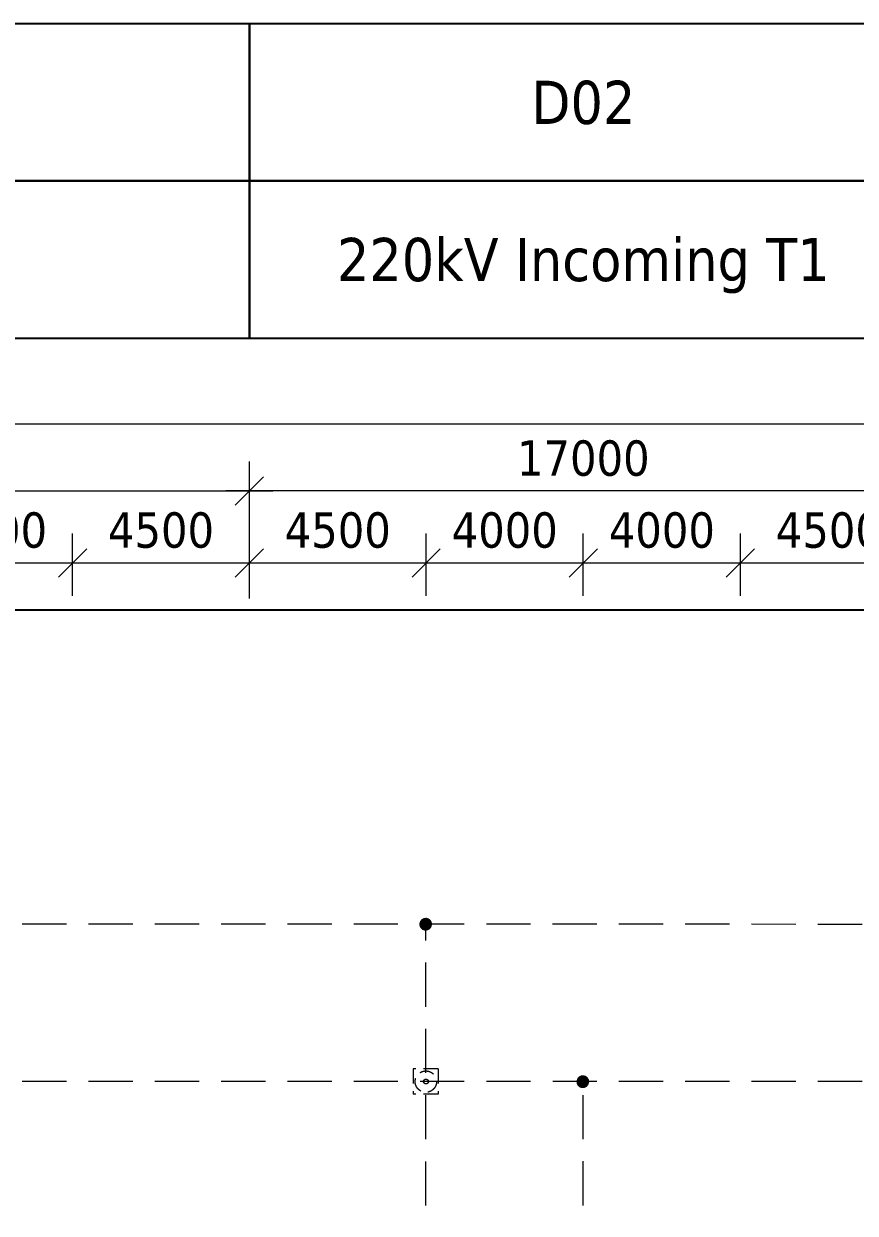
# Model space of a CAD drawing. Header units: millimetres. Extents: x 37084 to 180780, y -153145 to -16322.
# Drawn here: x 58941 to 80105, y -46598 to -16322 of the extents above; entities that cross this region are included whole.
import ezdxf
from ezdxf.enums import TextEntityAlignment as Align

# ---------------------------------------------------------------- set-up
doc = ezdxf.new("R2010")
doc.units = ezdxf.units.MM
doc.header["$MEASUREMENT"] = 0
for name, pattern in [('DASHED2', [0.375, 0.25, -0.125]), ('HIDDEN', [0.375, 0.25, -0.125]), ('NDK - Tang 2$0$CONTINU', [0])]:
    doc.linetypes.add(name, pattern=pattern)
for name, color, linetype, lineweight in [('00', 5, 'Continuous', 9), ('00 Hang rao mo rong', 8, 'FENCELINE2', 25), ('0_Kich thuoc', 1, 'Continuous', 20)]:
    doc.layers.add(name, color=color, linetype=linetype, lineweight=lineweight)
doc.layers.add('0_Ghi_chu', color=255, linetype='Continuous')
doc.layers.add('1_Tuonglai', color=6, linetype='HIDDEN')
doc.styles.add('Tahoma-R', font='tahoma.ttf')
doc.styles.add('Tohama-R', font='tahoma.ttf')
doc.linetypes.add('FENCELINE2', pattern='A,0.25,-0.1,[132,ltypeshp.shx,S=0.1,R=0,X=-0.1,Y=0],-0.1,1', length=1.45)
doc.dimstyles.new('DIM 600', dxfattribs={"dimscale": 600, "dimtxt": 1.5, "dimasz": 1.2, "dimexe": 1.25, "dimexo": 0.6, "dimgap": 0.6, "dimtad": 1, "dimdec": 0, "dimzin": 0, "dimdsep": 46, "dimtxsty": 'Tohama-R', "dimblk": 'OBLIQUE', "dimcen": 0, "dimdle": 1, "dimclrt": 1, "dimadec": 0, "dimazin": 0, "dimtfac": 1, "dimtdec": 0, "dimtmove": 0, "dimatfit": 3, "dimldrblk": 'OBLIQUE', "dimfxl": 1, "dimtolj": 1, "dimtzin": 0, "dimlwd": 18, "dimlwe": 18, "dimarcsym": 0})

# ---------------------------------------------------------------- blocks, each defined once
blk = doc.blocks.new('_OBLIQUE')
at = {"color": 0, "linetype": 'ByBlock', "ltscale": 200}
blk.add_line((-0.5, -0.5), (0.5, 0.5), dxfattribs=at)
blk = doc.blocks.new('*D32')
at = {"layer": '0_Kich thuoc', "color": 0, "linetype": 'NDK - Tang 2$0$CONTINU', "lineweight": 18}
for p, q in [((64684, -30755), (64684, -27464)), ((81684, -30755), (81684, -27464)), ((82284, -28214), (64084, -28214))]:
    blk.add_line(p, q, dxfattribs=at)
at = {"layer": 'Defpoints', "color": 0, "lineweight": 20}
for p in [(64684, -28214), (64684, -31115), (81684, -31115)]:
    blk.add_point(p, dxfattribs=at)
at = {"layer": '0_Kich thuoc', "color": 0, "lineweight": 18, "xscale": 720, "yscale": 720, "zscale": 720, "rotation": 180}
blk.add_blockref('_OBLIQUE', (64684, -28214), dxfattribs=at)
at = {"layer": '0_Kich thuoc', "color": 0, "lineweight": 18, "xscale": 720, "yscale": 720, "zscale": 720}
blk.add_blockref('_OBLIQUE', (81684, -28214), dxfattribs=at)
at = {"layer": '0_Kich thuoc', "color": 1, "insert": (73184, -27385), "char_height": 900, "attachment_point": 5, "style": 'Tahoma-R'}
blk.add_mtext('\\A1;17000', dxfattribs=at)
blk = doc.blocks.new('*D49')
at = {"layer": '0_Kich thuoc', "color": 0, "linetype": 'NDK - Tang 2$0$CONTINU', "lineweight": 18}
for p, q in [((64684, -30884), (64684, -29294)), ((69184, -30884), (69184, -29294)), ((64084, -30044), (69784, -30044))]:
    blk.add_line(p, q, dxfattribs=at)
at = {"layer": 'Defpoints', "color": 0, "lineweight": 20}
for p in [(69184, -30044), (64684, -31244), (69184, -31244)]:
    blk.add_point(p, dxfattribs=at)
at = {"layer": '0_Kich thuoc', "color": 0, "lineweight": 18, "xscale": 720, "yscale": 720, "zscale": 720, "rotation": 180}
blk.add_blockref('_OBLIQUE', (64684, -30044), dxfattribs=at)
at = {"layer": '0_Kich thuoc', "color": 0, "lineweight": 18, "xscale": 720, "yscale": 720, "zscale": 720}
blk.add_blockref('_OBLIQUE', (69184, -30044), dxfattribs=at)
at = {"layer": '0_Kich thuoc', "color": 1, "insert": (66934, -29216), "char_height": 900, "attachment_point": 5, "style": 'Tahoma-R'}
blk.add_mtext('\\A1;4500', dxfattribs=at)
blk = doc.blocks.new('*D50')
at = {"layer": '0_Kich thuoc', "color": 0, "linetype": 'NDK - Tang 2$0$CONTINU', "lineweight": 18}
for p, q in [((69184, -30884), (69184, -29294)), ((73184, -30884), (73184, -29294)), ((68584, -30044), (73784, -30044))]:
    blk.add_line(p, q, dxfattribs=at)
at = {"layer": 'Defpoints', "color": 0, "lineweight": 20}
for p in [(73184, -30044), (69184, -31244), (73184, -31244)]:
    blk.add_point(p, dxfattribs=at)
at = {"layer": '0_Kich thuoc', "color": 0, "lineweight": 18, "xscale": 720, "yscale": 720, "zscale": 720, "rotation": 180}
blk.add_blockref('_OBLIQUE', (69184, -30044), dxfattribs=at)
at = {"layer": '0_Kich thuoc', "color": 0, "lineweight": 18, "xscale": 720, "yscale": 720, "zscale": 720}
blk.add_blockref('_OBLIQUE', (73184, -30044), dxfattribs=at)
at = {"layer": '0_Kich thuoc', "color": 1, "insert": (71184, -29216), "char_height": 900, "attachment_point": 5, "style": 'Tahoma-R'}
blk.add_mtext('\\A1;4000', dxfattribs=at)
blk = doc.blocks.new('*D51')
at = {"layer": '0_Kich thuoc', "color": 0, "linetype": 'NDK - Tang 2$0$CONTINU', "lineweight": 18}
for p, q in [((73184, -30884), (73184, -29294)), ((77184, -30884), (77184, -29294)), ((72584, -30044), (77784, -30044))]:
    blk.add_line(p, q, dxfattribs=at)
at = {"layer": 'Defpoints', "color": 0, "lineweight": 20}
for p in [(77184, -30044), (73184, -31244), (77184, -31244)]:
    blk.add_point(p, dxfattribs=at)
at = {"layer": '0_Kich thuoc', "color": 0, "lineweight": 18, "xscale": 720, "yscale": 720, "zscale": 720, "rotation": 180}
blk.add_blockref('_OBLIQUE', (73184, -30044), dxfattribs=at)
at = {"layer": '0_Kich thuoc', "color": 0, "lineweight": 18, "xscale": 720, "yscale": 720, "zscale": 720}
blk.add_blockref('_OBLIQUE', (77184, -30044), dxfattribs=at)
at = {"layer": '0_Kich thuoc', "color": 1, "insert": (75184, -29216), "char_height": 900, "attachment_point": 5, "style": 'Tahoma-R'}
blk.add_mtext('\\A1;4000', dxfattribs=at)
blk = doc.blocks.new('*D52')
at = {"layer": '0_Kich thuoc', "color": 0, "linetype": 'NDK - Tang 2$0$CONTINU', "lineweight": 18}
for p, q in [((77184, -30884), (77184, -29294)), ((81684, -30884), (81684, -29294)), ((76584, -30044), (82284, -30044))]:
    blk.add_line(p, q, dxfattribs=at)
at = {"layer": 'Defpoints', "color": 0, "lineweight": 20}
for p in [(81684, -30044), (77184, -31244), (81684, -31244)]:
    blk.add_point(p, dxfattribs=at)
at = {"layer": '0_Kich thuoc', "color": 0, "lineweight": 18, "xscale": 720, "yscale": 720, "zscale": 720, "rotation": 180}
blk.add_blockref('_OBLIQUE', (77184, -30044), dxfattribs=at)
at = {"layer": '0_Kich thuoc', "color": 0, "lineweight": 18, "xscale": 720, "yscale": 720, "zscale": 720}
blk.add_blockref('_OBLIQUE', (81684, -30044), dxfattribs=at)
at = {"layer": '0_Kich thuoc', "color": 1, "insert": (79434, -29216), "char_height": 900, "attachment_point": 5, "style": 'Tahoma-R'}
blk.add_mtext('\\A1;4500', dxfattribs=at)
blk = doc.blocks.new('*D53')
at = {"layer": '0_Kich thuoc', "color": 0, "linetype": 'NDK - Tang 2$0$CONTINU', "lineweight": 18}
for p, q in [((47684, -30954), (47684, -27464)), ((64684, -30954), (64684, -27464)), ((47084, -28214), (65284, -28214))]:
    blk.add_line(p, q, dxfattribs=at)
at = {"layer": 'Defpoints', "color": 0, "lineweight": 20}
for p in [(64684, -28214), (47684, -31314), (64684, -31314)]:
    blk.add_point(p, dxfattribs=at)
at = {"layer": '0_Kich thuoc', "color": 0, "lineweight": 18, "xscale": 720, "yscale": 720, "zscale": 720, "rotation": 180}
blk.add_blockref('_OBLIQUE', (47684, -28214), dxfattribs=at)
at = {"layer": '0_Kich thuoc', "color": 0, "lineweight": 18, "xscale": 720, "yscale": 720, "zscale": 720}
blk.add_blockref('_OBLIQUE', (64684, -28214), dxfattribs=at)
at = {"layer": '0_Kich thuoc', "color": 1, "insert": (56184, -27385), "char_height": 900, "attachment_point": 5, "style": 'Tahoma-R'}
blk.add_mtext('\\A1;17000', dxfattribs=at)
blk = doc.blocks.new('*D56')
at = {"layer": '0_Kich thuoc', "color": 0, "linetype": 'NDK - Tang 2$0$CONTINU', "lineweight": 18}
for p, q in [((56184, -30884), (56184, -29294)), ((60184, -30884), (60184, -29294)), ((55584, -30044), (60784, -30044))]:
    blk.add_line(p, q, dxfattribs=at)
at = {"layer": 'Defpoints', "color": 0, "lineweight": 20}
for p in [(60184, -30044), (56184, -31244), (60184, -31244)]:
    blk.add_point(p, dxfattribs=at)
at = {"layer": '0_Kich thuoc', "color": 0, "lineweight": 18, "xscale": 720, "yscale": 720, "zscale": 720, "rotation": 180}
blk.add_blockref('_OBLIQUE', (56184, -30044), dxfattribs=at)
at = {"layer": '0_Kich thuoc', "color": 0, "lineweight": 18, "xscale": 720, "yscale": 720, "zscale": 720}
blk.add_blockref('_OBLIQUE', (60184, -30044), dxfattribs=at)
at = {"layer": '0_Kich thuoc', "color": 1, "insert": (58184, -29216), "char_height": 900, "attachment_point": 5, "style": 'Tahoma-R'}
blk.add_mtext('\\A1;4000', dxfattribs=at)
blk = doc.blocks.new('*D57')
at = {"layer": '0_Kich thuoc', "color": 0, "linetype": 'NDK - Tang 2$0$CONTINU', "lineweight": 18}
for p, q in [((60184, -30884), (60184, -29294)), ((64684, -30884), (64684, -29294)), ((59584, -30044), (65284, -30044))]:
    blk.add_line(p, q, dxfattribs=at)
at = {"layer": 'Defpoints', "color": 0, "lineweight": 20}
for p in [(64684, -30044), (60184, -31244), (64684, -31244)]:
    blk.add_point(p, dxfattribs=at)
at = {"layer": '0_Kich thuoc', "color": 0, "lineweight": 18, "xscale": 720, "yscale": 720, "zscale": 720, "rotation": 180}
blk.add_blockref('_OBLIQUE', (60184, -30044), dxfattribs=at)
at = {"layer": '0_Kich thuoc', "color": 0, "lineweight": 18, "xscale": 720, "yscale": 720, "zscale": 720}
blk.add_blockref('_OBLIQUE', (64684, -30044), dxfattribs=at)
at = {"layer": '0_Kich thuoc', "color": 1, "insert": (62434, -29216), "char_height": 900, "attachment_point": 5, "style": 'Tahoma-R'}
blk.add_mtext('\\A1;4500', dxfattribs=at)
blk = doc.blocks.new('*D82')
at = {"layer": '0_Kich thuoc', "color": 0, "linetype": 'NDK - Tang 2$0$CONTINU', "lineweight": 18}
for p, q in [((37685, -32118), (37685, -25764)), ((159685, -32118), (159685, -25764)), ((160285, -26514), (37085, -26514))]:
    blk.add_line(p, q, dxfattribs=at)
at = {"layer": 'Defpoints', "color": 0, "lineweight": 20}
for p in [(37685, -26514), (37685, -32478), (159685, -32478)]:
    blk.add_point(p, dxfattribs=at)
at = {"layer": '0_Kich thuoc', "color": 0, "lineweight": 18, "xscale": 720, "yscale": 720, "zscale": 720, "rotation": 180}
blk.add_blockref('_OBLIQUE', (37685, -26514), dxfattribs=at)
at = {"layer": '0_Kich thuoc', "color": 0, "lineweight": 18, "xscale": 720, "yscale": 720, "zscale": 720}
blk.add_blockref('_OBLIQUE', (159685, -26514), dxfattribs=at)
at = {"layer": '0_Kich thuoc', "color": 1, "insert": (98685, -25686), "char_height": 900, "attachment_point": 5, "style": 'Tahoma-R'}
blk.add_mtext('\\A1;122000', dxfattribs=at)
blk = doc.blocks.new('LT220')
at = {"layer": '1_Tuonglai', "linetype": 'DASHED2', "lineweight": 20, "ltscale": 1500}
h = blk.add_hatch(color=1, dxfattribs=at)
edge = h.paths.add_edge_path()
edge.add_arc((480922, 66058), 162, 84.4344, 444.4344, ccw=False)
h = blk.add_hatch(color=1, dxfattribs=at)
edge = h.paths.add_edge_path()
edge.add_arc((480924, 66064), 162, 84.4344, 444.4344, ccw=False)
h = blk.add_hatch(color=1, dxfattribs=at)
edge = h.paths.add_edge_path()
edge.add_arc((484922, 62050), 162, 84.4344, 444.4344, ccw=False)
h = blk.add_hatch(color=1, dxfattribs=at)
edge = h.paths.add_edge_path()
edge.add_arc((484924, 62057), 162, 84.4344, 444.4344, ccw=False)
at = {"layer": '1_Tuonglai', "color": 1, "linetype": 'DASHED2', "lineweight": 20, "ltscale": 4500}
for p, q in [((480932, 53837), (480930, 66062)), ((484931, 53839), (484932, 62056))]:
    blk.add_line(p, q, dxfattribs=at)
at = {"layer": '1_Tuonglai', "color": 1, "linetype": 'DASHED2', "lineweight": 20, "ltscale": 1500}
for p, q in [((480605, 62378, 0), (480604, 62378, 0)), ((480604, 62378, 0), (480604, 61737, 0)), ((481239, 62378, 0), (480605, 62378, 0)), ((481239, 62378, 0), (481239, 62378, 0)), ((481239, 62378, 0), (481239, 61737, 0)), ((480604, 61737, 0), (480605, 61736, 0)), ((481239, 61736, 0), (480605, 61736, 0)), ((481239, 61737, 0), (481239, 61736, 0))]:
    blk.add_line(p, q, dxfattribs=at)
for centre, radius in [((480928, 62055, 0), 272), ((480931, 62057, 0), 61.1)]:
    blk.add_circle(centre, radius, dxfattribs=at)

msp = doc.modelspace()

# ---------------------------------------------------------------- linework, layer by layer
at = {"layer": '00 Hang rao mo rong', "color": 5, "ltscale": 2000}
msp.add_line((37683.9, -31243.6, 0), (159683.9, -31243.6, 0), dxfattribs=at)
at = {"layer": '0_Ghi_chu', "lineweight": 25, "elevation": 0}
for points in [[(47683.9, -20322), (64683.9, -20322), (64683.9, -16322), (47683.9, -16322)], [(64683.9, -20322), (81683.9, -20322), (81683.9, -16322), (64683.9, -16322)], [(47683.9, -24322), (64683.9, -24322), (64683.9, -20322), (47683.9, -20322)], [(64683.9, -24322), (81683.9, -24322), (81683.9, -20322), (64683.9, -20322)]]:
    msp.add_lwpolyline(points, close=True, dxfattribs=at)
at = {"layer": '1_Tuonglai', "lineweight": 20, "ltscale": 4500}
for p, q in [((48778.6, -39234.5, 0), (148589.2, -39241.8, 0)), ((48779.3, -43234, 0), (148588.5, -43240.6, 0))]:
    msp.add_line(p, q, dxfattribs=at)

# ---------------------------------------------------------------- block references
at = {"layer": '00', "lineweight": 20, "ltscale": 4500}
msp.add_blockref('LT220', (-411751.6, -105303.5, 0), dxfattribs=at)

# ---------------------------------------------------------------- texts
at = {"layer": '0_Ghi_chu', "lineweight": 25, "style": 'Tahoma-R'}
for s, p in [('D02', (73183.9, -18322, 0)), ('220kV Incoming T1', (73183.9, -22322, 0))]:
    msp.add_text(s, height=1100, dxfattribs=at).set_placement(p, align=Align.MIDDLE_CENTER)

# ---------------------------------------------------------------- dimensions: what is measured, and where the dimension line sits
at = {"layer": '0_Kich thuoc'}
for base, p1, p2, picture, middle in [((37684.9, -26514.4, 0), (159684.7, -32478.1, 0), (37684.9, -32478.1, 0), '*D82', (98684.8, -25685.7, 0)), ((64683.9, -28213.7, 0), (47683.9, -31313.8, 0), (64683.9, -31313.8, 0), '*D53', (56183.9, -27385.2, 0))]:
    dim = msp.add_linear_dim(base=base, p1=p1, p2=p2, dimstyle='DIM 600', override={"dimtxsty": 'Tahoma-R'}, dxfattribs=at)
    dim.commit()
    dim.dimension.update_dxf_attribs({"geometry": picture, "text_midpoint": middle})
for base, p1, p2, picture, middle in [((64683.9, -28213.7, 0), (81684.2, -31114.8, 0), (64683.9, -31114.8, 0), '*D32', (73184, -27385.2, 0)), ((60184.2, -30044, 0), (56184.2, -31243.6, 0), (60184.2, -31243.6, 0), '*D56', (58184.2, -29215.6, 0)), ((64684.2, -30044, 0), (60184.2, -31243.6, 0), (64684.2, -31243.6, 0), '*D57', (62434.2, -29215.6, 0)), ((69184.2, -30044, 0), (64684.3, -31243.6, 0), (69184.2, -31243.6, 0), '*D49', (66934.3, -29215.6, 0)), ((73184.2, -30044, 0), (69184.2, -31243.6, 0), (73184.2, -31243.6, 0), '*D50', (71184.2, -29215.6, 0)), ((77184.2, -30044, 0), (73184.2, -31243.6, 0), (77184.2, -31243.6, 0), '*D51', (75184.2, -29215.6, 0)), ((81684.2, -30044, 0), (77184.2, -31243.6, 0), (81684.2, -31243.6, 0), '*D52', (79434.2, -29215.6, 0))]:
    dim = msp.add_linear_dim(base=base, p1=p1, p2=p2, angle=180, dimstyle='DIM 600', override={"dimtxsty": 'Tahoma-R'}, dxfattribs=at)
    dim.commit()
    dim.dimension.update_dxf_attribs({"geometry": picture, "text_midpoint": middle})

doc.saveas('drawing.dxf')
